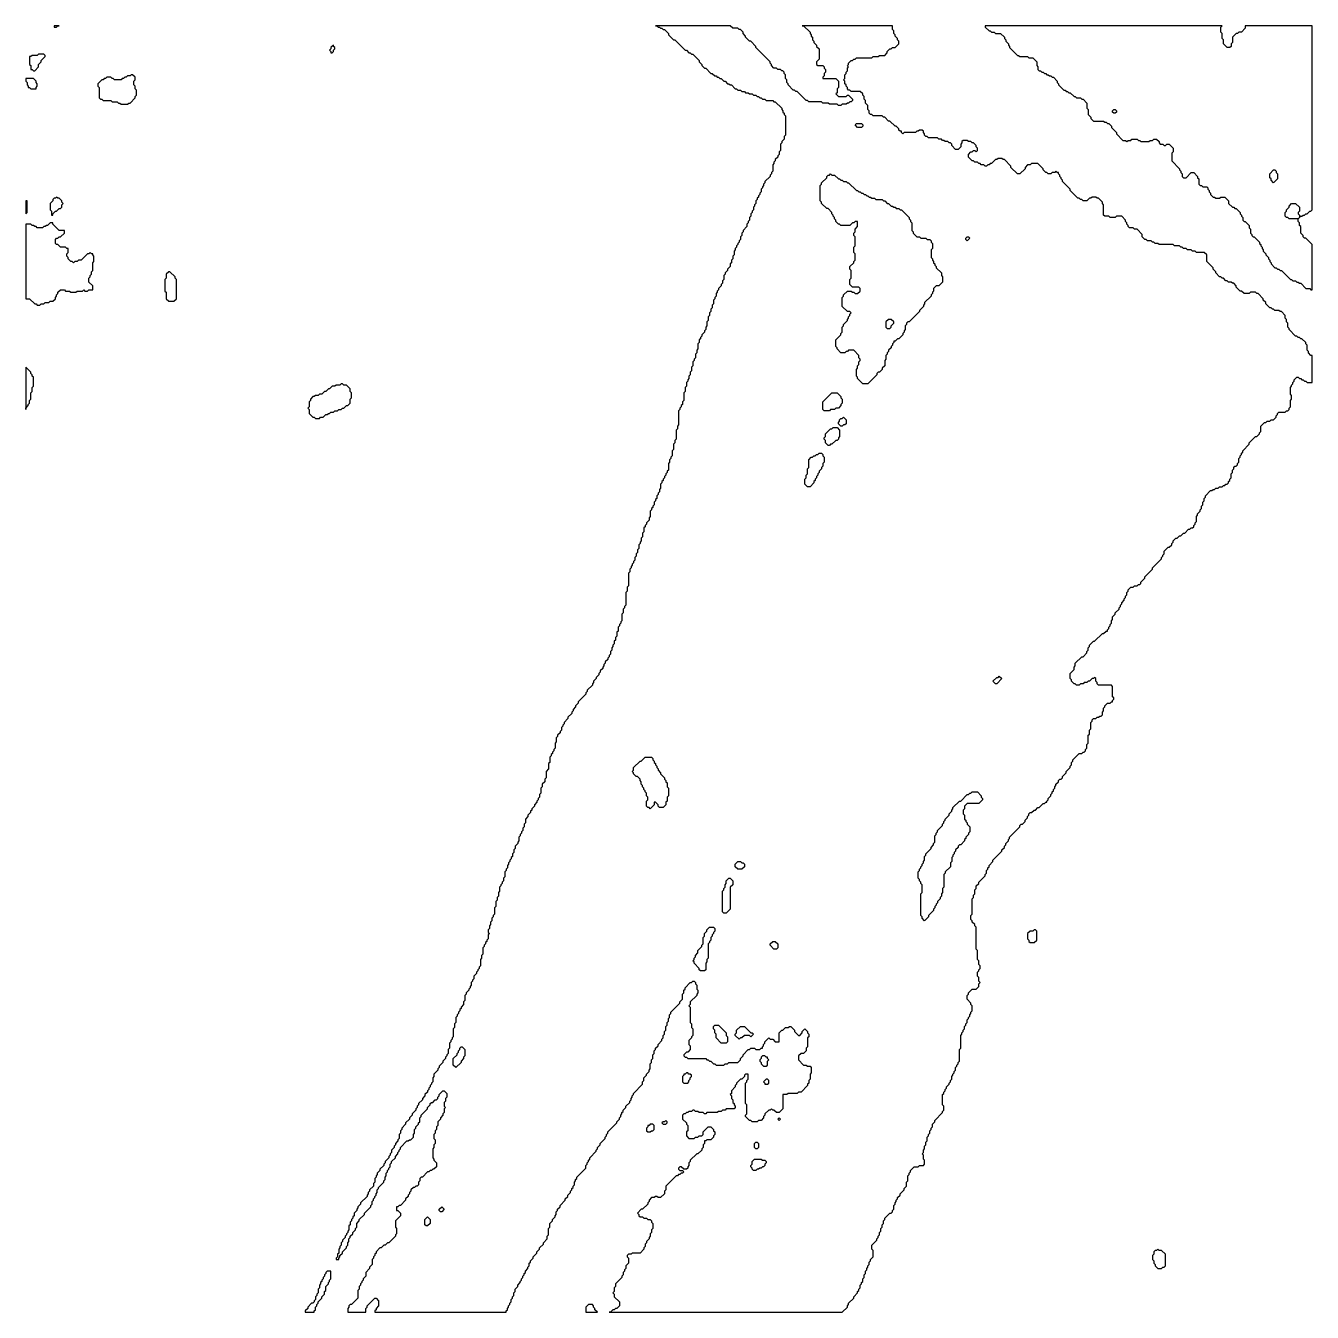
# Model space of a CAD drawing. Header units: millimetres. Extents: x 0 to 500, y 0 to 500.
import ezdxf

# ---------------------------------------------------------------- set-up
doc = ezdxf.new("R2010")
doc.units = ezdxf.units.MM

msp = doc.modelspace()

# ---------------------------------------------------------------- linework, layer by layer
for points in [[(11, 500), (11, 499.5), (12, 499.5), (12.5, 500), (13, 500)], [(244.5, 500), (245, 500), (245.5, 499.5), (246, 499.5), (246.5, 499), (247, 499), (247.5, 498.5), (248, 498.5), (249.5, 497), (249.5, 496.5), (251.5, 494.5), (252, 494.5), (256, 490.5), (256.5, 490.5), (257.5, 489.5), (258, 489.5), (258.5, 489), (259, 489), (261.5, 486.5), (261.5, 486), (262.5, 485), (262.5, 484.5), (263.5, 483.5), (264, 483.5), (266, 481.5), (266.5, 481.5), (267.5, 480.5), (268, 480.5), (268.5, 480), (269, 480), (269.5, 479.5), (270, 479.5), (271, 478.5), (271.5, 478.5), (272.5, 477.5), (273, 477.5), (273.5, 477), (274, 477), (275.5, 475.5), (276, 475.5), (276.5, 475), (277.5, 475), (278, 474.5), (279, 474.5), (279.5, 474), (280.5, 474), (281, 473.5), (282, 473.5), (282.5, 473), (283.5, 473), (284, 472.5), (284.5, 472.5), (285, 472), (285.5, 472), (286, 471.5), (287, 471.5), (287.5, 471), (290, 471), (290.5, 470.5), (291, 470.5), (293.5, 468), (293.5, 467.5), (294, 467), (294, 466.5), (294.5, 466), (294.5, 465.5), (295, 465), (295, 457.5), (294.5, 457), (294.5, 456), (293.5, 455), (293.5, 454.5), (293, 454), (293, 451.5), (292.5, 451), (292.5, 450), (292, 449.5), (292, 449), (291, 448), (291, 447.5), (290.5, 447), (290.5, 446.5), (290, 446), (290, 443.5), (289.5, 443), (289.5, 442.5), (289, 442), (289, 441.5), (287, 439.5), (287, 439), (286.5, 438.5), (286.5, 438), (286, 437.5), (286, 437), (285.5, 436.5), (285.5, 435.5), (285, 435), (285, 434.5), (284.5, 434), (284.5, 433.5), (284, 433), (284, 432.5), (283.5, 432), (283.5, 431), (283, 430.5), (283, 430), (282.5, 429.5), (282.5, 428.5), (282, 428), (282, 427.5), (281.5, 427), (281.5, 426), (281, 425.5), (281, 424.5), (280.5, 424), (280.5, 423.5), (280, 423), (280, 422), (278.5, 420.5), (278.5, 420), (278, 419.5), (278, 418.5), (277.5, 418), (277.5, 417), (277, 416.5), (277, 416), (276.5, 415.5), (276.5, 415), (276, 414.5), (276, 414), (275.5, 413.5), (275.5, 413), (275, 412.5), (275, 411), (274.5, 410.5), (274.5, 409.5), (274, 409), (274, 408), (273.5, 407.5), (273.5, 406.5), (272.5, 405.5), (272.5, 405), (271.5, 404), (271.5, 403.5), (271, 403), (271, 401.5), (270.5, 401), (270.5, 400), (270, 399.5), (270, 399), (269, 398), (269, 397.5), (268.5, 397), (268.5, 396.5), (268, 396), (268, 395), (267.5, 394.5), (267.5, 394), (267, 393.5), (267, 392), (266.5, 391.5), (266.5, 390.5), (266, 390), (266, 389), (265.5, 388.5), (265.5, 387.5), (265, 387), (265, 385.5), (264.5, 385), (264.5, 383.5), (264, 383), (264, 382), (263.5, 381.5), (263.5, 381), (262.5, 380), (262.5, 379.5), (262, 379), (262, 378.5), (261.5, 378), (261.5, 377), (261, 376.5), (261, 374.5), (260.5, 374), (260.5, 373), (260, 372.5), (260, 371), (259.5, 370.5), (259.5, 370), (259, 369.5), (259, 368), (258.5, 367.5), (258.5, 366), (258, 365.5), (258, 364.5), (257.5, 364), (257.5, 363), (257, 362.5), (257, 362), (256.5, 361.5), (256.5, 360), (256, 359.5), (256, 358), (255.5, 357.5), (255.5, 354.5), (255, 354), (255, 353), (254.5, 352.5), (254.5, 352), (254, 351.5), (254, 351), (253.5, 350.5), (253.5, 345), (253, 344.5), (253, 343.5), (252.5, 343), (252.5, 339.5), (252, 339), (252, 338), (251.5, 337.5), (251.5, 335.5), (251, 335), (251, 333), (250.5, 332.5), (250.5, 332), (250, 331.5), (250, 330.5), (249.5, 330), (249.5, 327.5), (249, 327), (249, 326.5), (248.5, 326), (248.5, 325.5), (248, 325), (248, 324.5), (247.5, 324), (247.5, 323.5), (247, 323), (247, 322.5), (246.5, 322), (246.5, 320.5), (246, 320), (246, 319), (245.5, 318.5), (245.5, 318), (245, 317.5), (245, 316.5), (244.5, 316), (244.5, 315.5), (244, 315), (244, 314), (243.5, 313.5), (243.5, 313), (243, 312.5), (243, 312), (242.5, 311.5), (242.5, 309.5), (242, 309), (242, 308), (241, 307), (241, 306.5), (240.5, 306), (240.5, 305.5), (240, 305), (240, 303.5), (239.5, 303), (239.5, 301.5), (239, 301), (239, 300), (238.5, 299.5), (238.5, 299), (238, 298.5), (238, 297), (237.5, 296.5), (237.5, 295.5), (237, 295), (237, 294), (236.5, 293.5), (236.5, 292.5), (236, 292), (236, 291.5), (235.5, 291), (235.5, 290.5), (235, 290), (235, 289.5), (234.5, 289), (234.5, 288), (234, 287.5), (234, 282.5), (233.5, 282), (233.5, 280.5), (233, 280), (233, 275), (232.5, 274.5), (232.5, 274), (232, 273.5), (232, 272), (231.5, 271.5), (231.5, 269), (231, 268.5), (231, 268), (230.5, 267.5), (230.5, 267), (230, 266.5), (230, 265), (229.5, 264.5), (229.5, 263), (229, 262.5), (229, 261.5), (228.5, 261), (228.5, 260), (228, 259.5), (228, 259), (227.5, 258.5), (227.5, 257.5), (227, 257), (227, 256), (226.5, 255.5), (226.5, 255), (226, 254.5), (226, 254), (225, 253), (225, 252.5), (224.5, 252), (224.5, 251.5), (224, 251), (224, 250.5), (223, 249.5), (223, 249), (222.5, 248.5), (222.5, 248), (221.5, 247), (221.5, 246.5), (220.5, 245.5), (220.5, 245), (220, 244.5), (220, 244), (218, 242), (218, 241.5), (217.5, 241), (217.5, 240.5), (214.5, 237.5), (214.5, 237), (213.5, 236), (213.5, 235.5), (212.5, 234.5), (212.5, 234), (212, 233.5), (212, 233), (210.5, 231.5), (210.5, 231), (209, 229.5), (209, 229), (208.5, 228.5), (208.5, 228), (208, 227.5), (208, 226.5), (207.5, 226), (207.5, 225.5), (206.5, 224.5), (206.5, 224), (206, 223.5), (206, 222), (205.5, 221.5), (205.5, 219.5), (205, 219), (205, 218.5), (204.5, 218), (204.5, 217.5), (204, 217), (204, 216.5), (203.5, 216), (203.5, 214), (203, 213.5), (203, 211.5), (202, 210.5), (202, 208), (201.5, 207.5), (201.5, 206.5), (200.5, 205.5), (200.5, 204.5), (200, 204), (200, 202), (199.5, 201.5), (199.5, 200.5), (199, 200), (199, 199.5), (198.5, 199), (198.5, 198.5), (197.5, 197.5), (197.5, 197), (196.5, 196), (196.5, 195.5), (196, 195), (196, 194.5), (195, 193.5), (195, 193), (194, 192), (194, 190.5), (193.5, 190), (193.5, 189), (193, 188.5), (193, 187.5), (192.5, 187), (192.5, 186.5), (192, 186), (192, 185.5), (191.5, 185), (191.5, 183.5), (191, 183), (191, 182.5), (190, 181.5), (190, 180.5), (189.5, 180), (189.5, 179), (189, 178.5), (189, 177.5), (188.5, 177), (188.5, 176.5), (188, 176), (188, 175.5), (187.5, 175), (187.5, 174.5), (187, 174), (187, 173), (186.5, 172.5), (186.5, 172), (186, 171.5), (186, 169.5), (185.5, 169), (185.5, 168), (185, 167.5), (185, 167), (184.5, 166.5), (184.5, 166), (184, 165.5), (184, 164), (183.5, 163.5), (183.5, 162), (183, 161.5), (183, 160.5), (182.5, 160), (182.5, 158), (182, 157.5), (182, 155), (181.5, 154.5), (181.5, 154), (181, 153.5), (181, 152.5), (180.5, 152), (180.5, 151), (180, 150.5), (180, 149.5), (179.5, 149), (179.5, 148), (180, 147.5), (179.5, 147), (179.5, 145.5), (179, 145), (179, 144.5), (178.5, 144), (178.5, 143.5), (178, 143), (178, 142.5), (177.5, 142), (177.5, 139.5), (177, 139), (177, 138), (176.5, 137.5), (176.5, 135), (176, 134.5), (176, 134), (175.5, 133.5), (175.5, 133), (175, 132.5), (175, 132), (174, 131), (174, 130), (173.5, 129.5), (173.5, 129), (173, 128.5), (173, 127.5), (172.5, 127), (172.5, 126.5), (172, 126), (172, 125.5), (171, 124.5), (171, 124), (170.5, 123.5), (170.5, 121.5), (170, 121), (170, 120), (169, 119), (169, 118.5), (168.5, 118), (168.5, 117.5), (168, 117), (168, 116.5), (167.5, 116), (167.5, 115.5), (167, 115), (167, 113), (166.5, 112.5), (166.5, 111), (166, 110.5), (166, 107.5), (165.5, 107), (165.5, 106.5), (165, 106), (165, 105.5), (164.5, 105), (164.5, 103), (164, 102.5), (164, 101), (163.5, 100.5), (163.5, 100), (163, 99.5), (163, 99), (162, 98), (162, 97.5), (160.5, 96), (160.5, 95.5), (160, 95), (160, 94.5), (158.5, 93), (158.5, 92), (158, 91.5), (158, 90), (157.5, 89.5), (157.5, 89), (157, 88.5), (157, 88), (156.5, 87.5), (156.5, 87), (156, 86.5), (156, 86), (155, 85), (155, 84.5), (154, 83.5), (154, 83), (152.5, 81.5), (152.5, 81), (152, 80.5), (152, 80), (151.5, 79.5), (151.5, 79), (150, 77.5), (150, 77), (149, 76), (149, 75.5), (147.5, 74), (147.5, 73.5), (146, 72), (146, 71.5), (145.5, 71), (145.5, 70), (145, 69.5), (145, 68), (144.5, 67.5), (144.5, 67), (143.5, 66), (143.5, 65.5), (143, 65), (143, 64.5), (142, 63.5), (142, 62.5), (141.5, 62), (141.5, 61.5), (141, 61), (141, 60.5), (139.5, 59), (139.5, 58.5), (139, 58), (139, 57.5), (137.5, 56), (137.5, 55.5), (136.5, 54.5), (136.5, 54), (136, 53.5), (136, 53), (135.5, 52.5), (135.5, 51), (135, 50.5), (135, 49.5), (133.5, 48), (133.5, 47.5), (133, 47), (133, 46.5), (132.5, 46), (132.5, 45.5), (130, 43), (130, 42.5), (129, 41.5), (129, 41), (128.5, 40.5), (128.5, 40), (127.5, 39), (127.5, 38), (127, 37.5), (127, 37), (126.5, 36.5), (126.5, 36), (126, 35.5), (126, 34.5), (125.5, 34), (125.5, 32.5), (125, 32), (125, 31.5), (124.5, 31), (124.5, 30.5), (124, 30), (124, 29.5), (123, 28.5), (123, 28), (122.5, 27.5), (122.5, 26.5), (122, 26), (122, 25.5), (121.5, 25), (121.5, 23.5), (121, 23), (121, 22), (120.5, 21.5), (120.5, 21), (121.5, 21), (121.5, 21.5), (122, 22), (122, 22.5), (123, 23.5), (123, 24), (124.5, 25.5), (124.5, 26), (125, 26.5), (125, 27.5), (125.5, 28), (125.5, 29), (126, 29.5), (126, 30), (127, 31), (127, 31.5), (128, 32.5), (128, 33), (128.5, 33.5), (128.5, 35), (129.5, 36), (129.5, 36.5), (131.5, 38.5), (131.5, 39), (134, 41.5), (134, 42), (134.5, 42.5), (134.5, 43.5), (135, 44), (135, 44.5), (135.5, 45), (135.5, 45.5), (136, 46), (136, 46.5), (136.5, 47), (136.5, 48), (137, 48.5), (137, 49), (139, 51), (139, 51.5), (139.5, 52), (139.5, 53), (140, 53.5), (140, 54.5), (140.5, 55), (140.5, 55.5), (141, 56), (141, 56.5), (141.5, 57), (141.5, 58), (142, 58.5), (142, 59), (143.5, 60.5), (143.5, 61), (144.5, 62), (144.5, 62.5), (145, 63), (145, 63.5), (145.5, 64), (145.5, 64.5), (148, 67), (148.5, 67), (149, 67.5), (149.5, 67.5), (150.5, 68.5), (150.5, 69.5), (151, 70), (151, 71.5), (151.5, 72), (151.5, 72.5), (152.5, 73.5), (152.5, 74), (153, 74.5), (153, 76), (153.5, 76.5), (153.5, 77), (156, 79.5), (156, 80), (157, 81), (157, 81.5), (157.5, 82), (158, 82), (159, 83), (159.5, 83), (160, 83.5), (160, 84), (160.5, 84.5), (160.5, 85), (162, 86.5), (162.5, 86.5), (163.5, 85.5), (163.5, 84), (163, 83.5), (163, 82.5), (162.5, 82), (162.5, 80.5), (163, 80), (162.5, 79.5), (162.5, 78), (162, 77.5), (162, 77), (161, 76), (161, 75.5), (160, 74.5), (160, 73), (159.5, 72.5), (159.5, 71.5), (159, 71), (159, 70), (158.5, 69.5), (158.5, 68), (159, 67.5), (159, 66), (158.5, 65.5), (158.5, 64.5), (158, 64), (158, 60.5), (158.5, 60), (158.5, 59.5), (159.5, 58.5), (159.5, 57), (158.5, 56), (158, 56), (157.5, 55.5), (157, 55.5), (156.5, 55), (156, 55), (154, 53), (153.5, 53), (153, 52.5), (153, 51.5), (152.5, 51), (152.5, 50), (152, 49.5), (151.5, 49.5), (151, 49), (150.5, 49), (149.5, 48), (149.5, 47.5), (149, 47), (149, 46.5), (148.5, 46), (148.5, 45.5), (147.5, 44.5), (147.5, 44), (145.5, 42), (145, 42), (144.5, 41.5), (144, 41.5), (144, 40), (144.5, 40), (145.5, 39), (145.5, 38), (143.5, 36), (143.5, 33.5), (144, 33), (144, 31), (143.5, 30.5), (143.5, 30), (141, 27.5), (140.5, 27.5), (139.5, 26.5), (139, 26.5), (138, 25.5), (137.5, 25.5), (136, 24), (136, 23.5), (135.5, 23), (135.5, 22.5), (135, 22), (135, 21.5), (134.5, 21), (134.5, 19), (133.5, 18), (133.5, 17.5), (132, 16), (132, 14.5), (131, 13.5), (131, 13), (130.5, 12.5), (130.5, 12), (130, 11.5), (130, 11), (129.5, 10.5), (129.5, 9.5), (129, 9), (129, 6), (126.5, 3.5), (126, 3.5), (125.5, 3), (125.5, 2.5), (125, 2), (125, 0.5), (132, 0.5), (132, 2), (132.5, 2.5), (132.5, 3), (135.5, 6), (136, 6), (137, 5), (137, 3), (136, 2), (136, 1.5), (135.5, 1), (135.5, 0.5), (186.5, 0.5), (186.5, 1), (187, 1.5), (187, 2), (187.5, 2.5), (187.5, 3), (188, 3.5), (188, 4), (188.5, 4.5), (188.5, 5.5), (189, 6), (189, 6.5), (189.5, 7), (189.5, 8), (190, 8.5), (190, 9.5), (191, 10.5), (191, 11), (192, 12), (192, 12.5), (192.5, 13), (192.5, 13.5), (193, 14), (193, 14.5), (193.5, 15), (193.5, 15.5), (194, 16), (194, 16.5), (195, 17.5), (195, 18), (195.5, 18.5), (195.5, 19.5), (196, 20), (196, 20.5), (197, 21.5), (197, 22), (198.5, 23.5), (198.5, 24), (199.5, 25), (199.5, 25.5), (201, 27), (201, 27.5), (202.5, 29), (202.5, 30), (203, 30.5), (203, 33), (203.5, 33.5), (203.5, 35), (204.5, 36), (204.5, 36.5), (205.5, 37.5), (205.5, 38), (206, 38.5), (206, 39.5), (206.5, 40), (206.5, 40.5), (207.5, 41.5), (207.5, 42), (209.5, 44), (209.5, 44.5), (210.5, 45.5), (210.5, 46), (211.5, 47), (211.5, 47.5), (212, 48), (212, 48.5), (212.5, 49), (212.5, 49.5), (213, 50), (213, 51), (213.5, 51.5), (213.5, 52), (214, 52.5), (214, 53), (217.5, 56.5), (217.5, 57.5), (218, 58), (218, 58.5), (218.5, 59), (218.5, 59.5), (219, 60), (219, 60.5), (221.5, 63), (221.5, 63.5), (222, 64), (222, 64.5), (223, 65.5), (223, 66), (225, 68), (225, 68.5), (225.5, 69), (225.5, 69.5), (226, 70), (226, 70.5), (229.5, 74), (229.5, 74.5), (230.5, 75.5), (230.5, 76), (231, 76.5), (231, 77), (231.5, 77.5), (231.5, 78), (232, 78.5), (232, 79), (233, 80), (233, 80.5), (234.5, 82), (234.5, 82.5), (235, 83), (235, 83.5), (235.5, 84), (235.5, 84.5), (236, 85), (236, 85.5), (239.5, 89), (239.5, 90), (240, 90.5), (240, 91.5), (241, 92.5), (241, 93), (242, 94), (242, 94.5), (242.5, 95), (242.5, 97), (243, 97.5), (243, 98.5), (243.5, 99), (243.5, 100.5), (244, 101), (244, 102), (244.5, 102.5), (244.5, 103), (245.5, 104), (245.5, 104.5), (247, 106), (247, 106.5), (247.5, 107), (247.5, 108), (248, 108.5), (248, 109.5), (248.5, 110), (248.5, 111.5), (249, 112), (249, 113), (249.5, 113.5), (249.5, 114.5), (250, 115), (250, 116), (250.5, 116.5), (250.5, 117), (254, 120.5), (254, 121), (255, 122), (255, 124), (255.5, 124.5), (255.5, 125.5), (256, 126), (256, 126.5), (258, 128.5), (258.5, 128.5), (259, 129), (259.5, 129), (260, 128.5), (260, 128), (260.5, 127.5), (260.5, 126), (261, 125.5), (261, 124.5), (260.5, 124), (260.5, 123.5), (258, 121), (258, 120), (257.5, 119.5), (258, 119), (258, 113), (258.5, 112.5), (258.5, 111), (259, 110.5), (259, 108), (258.5, 107.5), (258.5, 107), (257.5, 106), (257.5, 104.5), (258, 104), (258, 102.5), (257, 101.5), (256.5, 101.5), (255.5, 100.5), (255.5, 100), (256, 99.5), (256.5, 99.5), (257, 99), (264, 99), (264.5, 98.5), (265, 98.5), (265.5, 98), (266, 98), (267, 97), (267.5, 97), (268, 96.5), (271, 96.5), (271.5, 97), (272.5, 97), (273, 97.5), (276.5, 97.5), (277.5, 98.5), (277.5, 99), (278.5, 100), (278.5, 100.5), (280.5, 102.5), (281, 102.5), (281.5, 103), (283, 103), (283.5, 102.5), (285, 102.5), (285.5, 103), (286, 103), (286, 103.5), (286.5, 104), (286.5, 104.5), (287, 105), (287, 105.5), (288.5, 107), (289, 106.5), (290, 106.5), (291, 105.5), (292.5, 105.5), (292.5, 109), (293.5, 110), (294, 110), (295, 111), (296, 111), (296.5, 111.5), (297, 111.5), (298.5, 110), (298.5, 109.5), (300, 108), (300.5, 108), (301.5, 109), (301.5, 109.5), (302.5, 110.5), (303.5, 109.5), (303.5, 109), (304, 108.5), (304, 107.5), (303.5, 107), (303.5, 103.5), (303, 103), (303, 102), (302, 101), (301, 101), (300, 100), (300, 98.5), (302, 96.5), (303, 96.5), (303.5, 96), (304.5, 96), (305, 95.5), (305, 93.5), (304.5, 93), (304.5, 91), (304, 90.5), (304, 89.5), (303.5, 89), (303.5, 88.5), (301, 86), (300, 86), (299.5, 85.5), (296, 85.5), (295.5, 85), (294, 85), (294, 79.5), (292.5, 78), (291.5, 78), (290.5, 79), (290, 79), (289.5, 79.5), (289, 79), (288.5, 79), (287, 77.5), (287, 77), (286.5, 76.5), (286.5, 76), (285.5, 75), (284.5, 75), (284, 74.5), (282, 74.5), (281.5, 75), (281, 75), (279.5, 76.5), (279.5, 77), (280, 77.5), (280, 81), (279.5, 81.5), (279.5, 89.5), (280, 90), (280, 90.5), (280.5, 91), (280.5, 93), (279.5, 93), (279, 92.5), (279, 92), (278, 91), (277.5, 91), (276, 89.5), (276, 89), (275.5, 88.5), (275.5, 88), (274, 86.5), (274, 85.5), (273.5, 85), (274, 84.5), (274, 83.5), (274.5, 83), (274.5, 82), (275, 81.5), (275, 81), (275.5, 80.5), (275.5, 80), (275, 79.5), (272, 79.5), (271.5, 79), (270.5, 79), (270, 78.5), (269, 78.5), (268.5, 78), (264.5, 78), (264, 77.5), (263.5, 77.5), (263, 78), (261.5, 78), (261, 78.5), (260, 78.5), (259.5, 79), (259, 79), (258.5, 78.5), (257.5, 78.5), (257, 78), (256.5, 78), (256, 77.5), (255.5, 77.5), (255, 77), (255, 75.5), (256.5, 74), (256.5, 73.5), (257, 73), (257, 71), (256.5, 70.5), (256.5, 69), (257.5, 68), (259.5, 68), (260, 68.5), (261, 68.5), (261.5, 69), (262.5, 69), (263, 69.5), (263, 70.5), (265, 72.5), (266, 72.5), (267, 71.5), (267, 71), (267.5, 70.5), (267.5, 69.5), (267, 69), (267, 68.5), (266, 67.5), (264.5, 67.5), (264, 67), (263.5, 67), (263.5, 66), (263, 65.5), (263, 64.5), (262.5, 64), (262.5, 63.5), (261, 62), (260.5, 62), (258, 59.5), (258, 59), (257.5, 58.5), (257.5, 57.5), (257, 57), (257, 56.5), (256.5, 56), (255.5, 56), (254.5, 57), (254, 57), (253.5, 56.5), (253.5, 56), (254, 55.5), (255, 55.5), (255.5, 55), (255, 54.5), (254.5, 54.5), (254, 54), (253.5, 54), (253, 53.5), (252.5, 53.5), (248.5, 49.5), (248.5, 48), (248, 47.5), (248, 46.5), (246.5, 45), (245.5, 45), (245, 45.5), (244.5, 45.5), (244, 45), (243, 45), (242, 44), (242, 43.5), (241.5, 43), (241.5, 42.5), (239.5, 40.5), (239, 40.5), (237.5, 39), (238, 38.5), (238, 38), (238.5, 37.5), (239.5, 37.5), (240, 37), (241, 37), (241.5, 36.5), (242.5, 36.5), (243, 36), (243, 35.5), (243.5, 35), (243.5, 33), (243, 32.5), (243, 31.5), (242.5, 31), (242.5, 30), (242, 29.5), (242, 29), (241, 28), (241, 27.5), (240.5, 27), (240.5, 26), (240, 25.5), (240, 25), (238.5, 23.5), (235.5, 23.5), (235, 23), (234, 23), (233.5, 22.5), (233.5, 22), (234, 21.5), (234, 19.5), (233, 18.5), (233, 17.5), (232.5, 17), (232.5, 16.5), (232, 16), (232, 15), (231.5, 14.5), (231.5, 14), (229, 11.5), (229, 10.5), (228.5, 10), (228.5, 8.5), (228, 8), (228.5, 7.5), (228.5, 6.5), (230.5, 4.5), (230.5, 3), (229.5, 2), (229, 2), (228.5, 1.5), (228, 1.5), (227, 0.5), (226.5, 0.5), (317, 0.5), (319, 2.5), (319, 3), (319.5, 3.5), (319.5, 4), (321.5, 6), (321.5, 6.5), (323, 8), (323, 8.5), (323.5, 9), (323.5, 9.5), (324, 10), (324, 11), (324.5, 11.5), (324.5, 12), (325, 12.5), (325, 13.5), (325.5, 14), (325.5, 15), (326, 15.5), (326, 16.5), (326.5, 17), (326.5, 17.5), (327, 18), (327, 18.5), (327.5, 19), (327.5, 20), (328, 20.5), (328, 21), (329, 22), (329, 24.5), (328.5, 25), (328.5, 26.5), (330.5, 28.5), (330.5, 29), (331, 29.5), (331, 30), (331.5, 30.5), (331.5, 31.5), (332, 32), (332, 33), (332.5, 33.5), (332.5, 34.5), (333, 35), (333, 36), (333.5, 36.5), (333.5, 37), (335.5, 39), (336, 39), (336.5, 39.5), (336.5, 40), (337, 40.5), (337, 42), (337.5, 42.5), (337.5, 43), (338, 43.5), (338, 44), (338.5, 44.5), (338.5, 45), (339.5, 46), (339.5, 46.5), (341, 48), (341, 48.5), (342, 49.5), (342, 51), (342.5, 51.5), (342.5, 53.5), (343, 54), (343, 54.5), (343.5, 55), (343.5, 55.5), (345, 57), (346.5, 57), (347, 57.5), (348.5, 57.5), (349, 58), (349, 59.5), (348.5, 60), (348.5, 61.5), (348, 62), (348.5, 62.5), (348.5, 63.5), (349, 64), (349, 65), (349.5, 65.5), (349.5, 66.5), (350, 67), (350, 68.5), (350.5, 69), (350.5, 69.5), (351, 70), (351, 71), (351.5, 71.5), (351.5, 72), (352, 72.5), (352, 73.5), (353, 74.5), (353, 75), (356, 78), (356, 78.5), (356.5, 79), (356.5, 80.5), (356, 81), (356, 85), (356.5, 85.5), (356.5, 86), (357, 86.5), (357, 87), (357.5, 87.5), (357.5, 88), (358.5, 89), (358.5, 89.5), (359, 90), (359, 90.5), (359.5, 91), (359.5, 92), (360, 92.5), (360, 93), (360.5, 93.5), (360.5, 94), (361, 94.5), (361, 95.5), (361.5, 96), (361.5, 96.5), (362, 97), (362, 97.5), (362.5, 98), (362.5, 102.5), (363, 103), (363, 108), (363.5, 108.5), (363.5, 109), (364, 109.5), (364, 110), (364.5, 110.5), (364.5, 111.5), (365, 112), (365, 112.5), (365.5, 113), (365.5, 114), (366, 114.5), (366, 115), (366.5, 115.5), (366.5, 116), (367, 116.5), (367, 117), (367.5, 117.5), (367.5, 119.5), (367, 120), (367, 120.5), (365.5, 122), (365.5, 123.5), (366, 124), (366, 124.5), (367.5, 126), (369, 126), (370, 127), (370, 128), (370.5, 128.5), (370, 129), (370, 130.5), (369.5, 131), (369.5, 132.5), (370, 133), (370, 133.5), (370.5, 134), (370.5, 135), (370, 135.5), (370, 137), (369.5, 137.5), (369.5, 141), (369, 141.5), (369, 150), (368.5, 150.5), (368.5, 151), (367.5, 152), (367.5, 152.5), (367, 153), (367, 154.5), (367.5, 155), (367.5, 161), (368, 161.5), (368, 162.5), (368.5, 163), (368.5, 164.5), (369, 165), (369, 166), (370, 167), (370, 167.5), (372.5, 170), (372.5, 170.5), (373, 171), (373, 172), (373.5, 172.5), (373.5, 173), (374, 173.5), (374, 174), (375.5, 175.5), (375.5, 176), (379, 179.5), (379, 180), (380, 181), (380, 181.5), (380.5, 182), (380.5, 182.5), (381.5, 183.5), (381.5, 184), (382, 184.5), (382, 185), (386, 189), (386, 189.5), (386.5, 190), (387, 190), (388, 191), (388, 191.5), (389, 192.5), (389, 193), (389.5, 193.5), (389.5, 194), (390, 194.5), (390.5, 194.5), (391.5, 195.5), (392, 195.5), (393, 196.5), (393.5, 196.5), (395, 198), (395.5, 198), (396, 198.5), (396.5, 198.5), (396.5, 199), (397, 199.5), (397, 200), (398, 201), (398, 201.5), (398.5, 202), (398.5, 202.5), (399, 203), (399, 203.5), (399.5, 204), (399.5, 204.5), (400, 205), (400, 205.5), (401, 206.5), (401, 207), (401.5, 207.5), (402, 207.5), (402.5, 208), (402.5, 208.5), (404, 210), (404, 210.5), (405.5, 212), (405.5, 212.5), (406, 213), (406, 214), (406.5, 214.5), (406.5, 215), (409, 217.5), (410, 217.5), (410.5, 218), (411, 218), (411.5, 218.5), (411.5, 219), (412, 219.5), (412, 221), (412.5, 221.5), (412.5, 224.5), (413, 225), (413, 226.5), (413.5, 227), (413.5, 229.5), (414, 230), (414, 230.5), (414.5, 231), (415.5, 231), (416, 231.5), (416.5, 231.5), (417, 232), (417.5, 232), (418, 232.5), (418, 233.5), (418.5, 234), (418.5, 235), (419, 235.5), (419, 236), (420, 237), (421, 237), (421.5, 237.5), (422, 237.5), (422, 238), (422.5, 238.5), (422.5, 239), (422, 239.5), (422, 243.5), (421.5, 244), (416.5, 244), (416, 244.5), (416, 245), (415.5, 245.5), (415.5, 246.5), (415, 247), (414.5, 246.5), (414, 246.5), (413, 245.5), (412.5, 245.5), (412, 245), (411, 245), (410.5, 244.5), (409.5, 244.5), (409, 244), (408, 244), (407.5, 244.5), (407, 244.5), (406, 245.5), (406, 246), (405.5, 246.5), (405.5, 248.5), (407, 250), (407, 251), (407.5, 251.5), (407.5, 252.5), (410, 255), (410.5, 255), (412, 256.5), (412, 257), (412.5, 257.5), (412.5, 258.5), (413, 259), (413, 259.5), (414.5, 261), (415, 261), (418, 264), (418.5, 264), (419.5, 265), (420, 265), (420, 265.5), (420.5, 266), (420.5, 266.5), (421, 267), (421, 267.5), (421.5, 268), (421.5, 269), (422, 269.5), (422, 270.5), (423, 271.5), (423, 272), (424.5, 273.5), (424.5, 274), (425, 274.5), (425, 275), (425.5, 275.5), (425.5, 276), (426.5, 277), (426.5, 277.5), (427, 278), (427, 278.5), (427.5, 279), (427.5, 280), (428, 280.5), (428, 281), (429, 282), (430, 282), (430.5, 282.5), (431.5, 282.5), (432, 283), (432.5, 283), (433, 283.5), (433, 284), (434.5, 285.5), (434.5, 286), (437.5, 289), (437.5, 289.5), (441, 293), (441, 293.5), (441.5, 294), (441.5, 294.5), (442, 295), (442, 296), (443.5, 297.5), (444, 297.5), (445, 298.5), (445, 299), (445.5, 299.5), (445.5, 300), (446.5, 301), (447, 301), (448, 302), (448.5, 302), (449.5, 303), (450, 303), (451.5, 304.5), (452, 304.5), (452.5, 305), (453, 305), (453.5, 305.5), (453.5, 306), (454, 306.5), (454, 307), (454.5, 307.5), (454.5, 309.5), (455, 310), (455, 310.5), (456, 311.5), (456, 312), (456.5, 312.5), (456.5, 313.5), (457, 314), (457, 315), (457.5, 315.5), (457.5, 316.5), (458, 317), (458, 317.5), (460, 319.5), (460.5, 319.5), (461, 320), (461.5, 320), (462, 320.5), (463, 320.5), (463.5, 321), (464.5, 321), (465, 321.5), (465.5, 321.5), (466, 322), (466.5, 322), (467, 322.5), (467, 323), (467.5, 323.5), (467.5, 324), (468, 324.5), (468, 326), (468.5, 326.5), (468.5, 327.5), (469, 328), (469, 328.5), (469.5, 329), (470, 329), (470.5, 329.5), (470.5, 330), (471, 330.5), (471, 332), (471.5, 332.5), (471.5, 333), (472, 333.5), (472, 334), (472.5, 334.5), (472.5, 335), (475, 337.5), (475, 338), (477.5, 340.5), (478, 340.5), (479, 341.5), (479, 342), (479.5, 342.5), (479.5, 344.5), (481, 346), (481.5, 346), (482, 346.5), (483, 346.5), (483.5, 347), (484.5, 347), (485.5, 348), (485.5, 348.5), (486, 349), (486, 349.5), (486.5, 350), (489, 350), (489.5, 350.5), (490, 350.5), (490.5, 351), (490.5, 351.5), (491, 352), (491, 354.5), (491.5, 355), (491.5, 356.5), (491, 357), (491, 359.5), (491.5, 360), (491.5, 360.5), (492, 361), (492, 361.5), (492.5, 362), (492.5, 362.5), (493.5, 363.5), (494, 363.5), (494.5, 363), (495, 363), (495.5, 362.5), (496, 362.5), (496.5, 362), (497, 362), (497.5, 361.5), (499.5, 361.5), (499.5, 372), (499, 372), (498, 373), (498, 373.5), (497.5, 374), (497.5, 376), (497, 376.5), (497, 377), (495.5, 378.5), (495, 378.5), (494.5, 379), (494, 379), (493.5, 379.5), (493, 379.5), (490.5, 382), (490.5, 382.5), (490, 383), (490, 384.5), (489.5, 385), (489.5, 386), (489, 386.5), (489, 387.5), (487.5, 389), (487, 389), (486.5, 389.5), (485, 389.5), (484.5, 390), (484, 390), (483.5, 390.5), (483, 390.5), (481.5, 392), (481.5, 392.5), (480.5, 393.5), (480.5, 394), (478.5, 396), (478, 396), (477.5, 396.5), (475.5, 396.5), (475, 396), (473, 396), (472, 397), (471.5, 397), (470, 398.5), (470, 399), (469, 400), (468.5, 400), (468, 400.5), (467, 400.5), (466.5, 401), (466, 401), (465, 402), (464.5, 402), (464, 402.5), (463.5, 402.5), (462, 404), (462, 404.5), (461, 405.5), (461, 406), (458.5, 408.5), (458.5, 411), (457.5, 412), (454.5, 412), (454, 412.5), (453, 412.5), (452.5, 413), (451, 413), (450.5, 413.5), (449.5, 413.5), (449, 414), (448.5, 414), (448, 414.5), (446, 414.5), (445.5, 415), (440, 415), (439.5, 415.5), (438.5, 415.5), (438, 416), (437.5, 416), (437, 416.5), (435.5, 416.5), (435, 417), (434.5, 417), (433.5, 418), (433.5, 419), (431.5, 421), (430.5, 421), (430, 421.5), (428.5, 421.5), (428, 422), (428, 422.5), (427.5, 423), (427.5, 423.5), (427, 424), (427, 424.5), (425.5, 426), (423.5, 426), (423, 425.5), (421, 425.5), (420.5, 426), (419, 426), (418.5, 426.5), (418.5, 430.5), (418, 431), (418, 431.5), (416.5, 433), (416, 433), (415.5, 433.5), (414, 433.5), (413.5, 433), (413, 433), (412, 432), (410.5, 432), (410, 432.5), (409.5, 432.5), (409, 433), (408.5, 433), (405.5, 436), (405.5, 436.5), (402.5, 439.5), (402.5, 440), (402, 440.5), (402, 441), (401.5, 441.5), (401.5, 442), (401, 442.5), (401, 443), (400.5, 443), (400, 443.5), (399.5, 443), (398.5, 443), (398, 442.5), (397, 442.5), (396.5, 443), (396, 443), (395, 444), (395, 444.5), (393, 446.5), (390.5, 446.5), (390, 446), (389, 446), (388, 445), (388, 444.5), (386, 442.5), (385, 442.5), (382.5, 445), (382.5, 445.5), (380, 448), (379.5, 448), (379, 448.5), (377.5, 448.5), (377, 448), (376.5, 448), (375, 446.5), (374.5, 446.5), (374, 446), (373.5, 446), (373, 445.5), (372.5, 445.5), (372, 446), (371, 446), (370.5, 446.5), (370, 446.5), (369.5, 447), (368.5, 447), (368, 447.5), (367.5, 447.5), (366, 449), (366, 450), (367, 451), (367.5, 451), (368, 451.5), (368.5, 451.5), (369, 451), (369.5, 451.5), (369.5, 452.5), (369, 453), (369, 453.5), (368, 454.5), (367.5, 454.5), (367, 455), (366, 455), (365.5, 455.5), (364, 455.5), (363.5, 455), (363.5, 454.5), (363, 454), (363, 453), (362, 452), (361, 452), (359.5, 453.5), (359.5, 454), (359, 454.5), (358.5, 454.5), (358, 455), (357, 455), (356.5, 455.5), (356, 455.5), (355.5, 456), (354.5, 456), (354, 456.5), (350.5, 456.5), (350, 457), (349.5, 457), (349, 457.5), (349, 458), (348.5, 458.5), (348.5, 459), (348, 459.5), (347, 459.5), (346.5, 459), (346, 459), (345.5, 458.5), (341, 458.5), (340.5, 458), (340, 458.5), (340, 459), (339.5, 459), (339, 459.5), (339, 460), (338, 461), (337.5, 461), (335.5, 463), (335, 463), (333.5, 464.5), (333, 464.5), (332.5, 465), (329, 465), (328.5, 465.5), (328, 465.5), (327.5, 466), (327.5, 467), (327, 467.5), (327, 469), (326, 470), (326, 471), (325.5, 471.5), (325.5, 472.5), (325, 473), (325, 473.5), (324, 474.5), (320.5, 474.5), (320, 475), (319.5, 475), (319, 475.5), (319, 476), (318.5, 476.5), (318.5, 477), (318, 477.5), (318, 478.5), (317.5, 479), (318, 479.5), (318, 481), (318.5, 481.5), (318.5, 482), (319, 482.5), (319, 483.5), (319.5, 484), (319, 484.5), (319.5, 485), (319.5, 485.5), (320.5, 486.5), (321, 486.5), (321.5, 487), (322, 487), (322.5, 487.5), (328.5, 487.5), (329, 488), (331, 488), (331.5, 488.5), (333.5, 488.5), (334.5, 489.5), (334.5, 490), (335.5, 491), (336, 491), (336.5, 491.5), (337.5, 491.5), (339, 493), (339, 494), (338.5, 494.5), (338.5, 495), (337.5, 496), (337.5, 496.5), (337, 497), (337, 498), (336.5, 498.5), (336.5, 500), (301.5, 500), (302, 500), (304.5, 497.5), (304.5, 497), (305, 496.5), (305, 496), (305.5, 495.5), (305.5, 494.5), (306, 494), (306, 493.5), (307, 492.5), (307, 492), (308, 491), (308, 487), (307, 486), (307, 485), (307.5, 484.5), (309.5, 484.5), (310, 484), (310, 483.5), (310.5, 483), (310.5, 482), (310, 481.5), (310, 480.5), (309.5, 480), (309.5, 479.5), (314.5, 479.5), (315.5, 478.5), (315.5, 476), (315, 475.5), (315, 474), (314.5, 473.5), (315.5, 472.5), (318.5, 472.5), (319, 473), (319.5, 473), (321, 471.5), (321, 471), (320.5, 470.5), (320, 470.5), (319.5, 470), (319, 470), (318.5, 469.5), (317, 469.5), (316.5, 469), (315.5, 469), (315, 469.5), (312, 469.5), (311.5, 470), (309.5, 470), (309, 470.5), (304, 470.5), (303.5, 471), (303, 471), (299.5, 474.5), (299, 474.5), (298.5, 475), (298, 475), (296, 477), (296, 477.5), (295.5, 478), (295.5, 479), (295, 479.5), (295, 481), (294.5, 481.5), (294.5, 482), (294, 482.5), (293.5, 482.5), (293, 483), (292, 483), (291.5, 483.5), (290.5, 483.5), (289.5, 484.5), (289.5, 485), (289, 485.5), (289, 486), (283.5, 491.5), (283.5, 492), (281.5, 494), (281, 494), (279.5, 495.5), (279.5, 496), (278.5, 497), (278.5, 497.5), (277.5, 498.5), (277, 498.5), (276.5, 499), (274.5, 499), (273.5, 500)], [(372.5, 500), (372.5, 499.5), (374, 498), (374.5, 498), (375, 497.5), (376, 497.5), (376.5, 497), (378.5, 497), (380, 495.5), (380, 495), (380.5, 494.5), (380.5, 494), (381.5, 493), (381.5, 492.5), (382, 492), (382, 491.5), (385, 488.5), (385.5, 488.5), (386, 488), (389, 488), (389.5, 487.5), (391, 487.5), (392.5, 486), (392.5, 484.5), (393, 484), (393, 483), (393.5, 482.5), (394, 482.5), (394.5, 482), (395, 482), (395.5, 481.5), (396, 481.5), (396.5, 481), (397, 481), (397.5, 480.5), (398, 480.5), (398.5, 480), (399, 480), (400.5, 478.5), (400.5, 478), (401, 477.5), (401, 477), (403, 475), (403.5, 475), (404, 474.5), (404.5, 474.5), (405, 474), (405.5, 474), (407, 472.5), (407.5, 472.5), (408, 472), (409.5, 472), (410, 471.5), (410.5, 471.5), (412, 470), (412, 468), (412.5, 467.5), (412.5, 465.5), (413.5, 464.5), (413.5, 464), (414.5, 463), (418.5, 463), (419, 462.5), (419.5, 462.5), (420, 462), (420.5, 462), (421.5, 461), (421.5, 460.5), (423.5, 458.5), (423.5, 458), (426, 455.5), (427, 455.5), (427.5, 455), (428, 455.5), (429, 455.5), (429.5, 456), (431.5, 456), (432, 455.5), (432.5, 455.5), (433, 455), (436, 455), (436.5, 455.5), (437.5, 455.5), (438, 456), (439, 456), (440, 455), (440, 454.5), (440.5, 454), (441.5, 454), (442, 453.5), (442.5, 453.5), (443, 454), (444, 454), (445.5, 452.5), (445.5, 451), (445, 450.5), (445, 447.5), (448, 444.5), (448, 444), (448.5, 443.5), (448.5, 443), (449, 442.5), (449, 441.5), (449.5, 441), (450.5, 441), (452.5, 443), (453.5, 443), (455, 441.5), (455, 441), (455.5, 440.5), (455.5, 438.5), (456, 438), (456.5, 438), (457, 437.5), (458.5, 437.5), (459, 437), (459, 436.5), (459.5, 436), (459.5, 435.5), (460, 435), (460, 434.5), (461, 433.5), (461.5, 433.5), (462, 433), (463.5, 433), (464, 433.5), (465.5, 433.5), (467, 432), (467, 431), (468.5, 429.5), (469, 429.5), (469.5, 429), (470, 429), (471.5, 427.5), (471.5, 427), (472, 426.5), (472, 426), (472.5, 425.5), (472.5, 424.5), (473, 424), (473.5, 424), (475, 422.5), (475, 421.5), (475.5, 421), (475.5, 419.5), (476, 419), (476, 418.5), (476.5, 418), (477, 418), (479, 416), (479, 415.5), (479.5, 415), (479.5, 414.5), (480, 414), (480, 413.5), (480.5, 413), (480.5, 412.5), (481.5, 411.5), (481.5, 411), (482.5, 410), (482.5, 409.5), (483, 409), (483, 408.5), (483.5, 408), (483.5, 407.5), (485, 406), (485.5, 406), (486, 405.5), (486.5, 405.5), (487, 405), (487.5, 405), (491, 401.5), (491.5, 401.5), (492, 401), (493, 401), (493.5, 400.5), (494, 400.5), (494.5, 400), (495, 400), (497, 398), (498.5, 398), (499, 397.5), (499.5, 397.5), (499.5, 415), (497, 417.5), (496.5, 417.5), (496, 418), (496, 418.5), (495, 419.5), (495, 422), (494.5, 422.5), (494.5, 423.5), (494, 424), (494, 425), (495, 426), (495.5, 426), (496, 426.5), (496.5, 426.5), (497, 427), (497.5, 427), (498.5, 428), (499, 428), (499.5, 428.5), (499.5, 500), (473.5, 500), (473.5, 499), (472, 497.5), (471, 497.5), (470.5, 497), (470, 497), (468.5, 495.5), (468.5, 493.5), (468, 493), (468, 492), (467.5, 491.5), (466.5, 491.5), (465, 493), (465, 494.5), (464.5, 495), (464.5, 497), (464, 497.5), (464, 499.5), (464.5, 500)], [(119.5, 492.5), (118.5, 491.5), (118.5, 491), (118, 490.5), (118.5, 490), (118.5, 489.5), (119, 489.5), (119.5, 490), (119.5, 490.5), (120, 491), (120, 491.5), (119.5, 492)], [(5, 489), (4.5, 488.5), (2.5, 488.5), (2, 488), (1.5, 488), (1.5, 485), (2, 484.5), (2, 483), (2.5, 483), (3, 482.5), (3.5, 482.5), (5, 484), (5, 485), (6, 486), (6, 486.5), (7.5, 488), (7.5, 488.5), (7, 489)], [(41, 481), (40.5, 480.5), (39.5, 480.5), (39, 480), (38.5, 480), (38, 479.5), (37.5, 479.5), (37, 479), (34.5, 479), (34, 479.5), (33.5, 479.5), (33, 480), (31.5, 480), (31, 479.5), (30.5, 479.5), (30, 479), (29.5, 479), (28, 477.5), (28, 476.5), (28.5, 476), (28.5, 472), (29, 471.5), (29.5, 471.5), (30, 471), (33, 471), (33.5, 470.5), (35.5, 470.5), (36, 470), (36.5, 470), (37, 469.5), (39.5, 469.5), (40, 470), (40.5, 470), (42.5, 472), (42.5, 472.5), (43, 473), (43, 475), (42.5, 475.5), (42.5, 476.5), (42, 477), (42, 478.5), (42.5, 479), (42.5, 480), (41.5, 481)], [(0, 479.5), (0, 478.5), (0.5, 478), (0.5, 477), (1, 476.5), (1, 476), (1.5, 476), (2, 475.5), (4, 475.5), (4, 476), (4.5, 476.5), (4.5, 477.5), (4, 478), (4, 478.5), (3, 479.5)], [(422, 467), (422.5, 467.5), (423, 467.5), (423.5, 467), (423.5, 466.5), (423, 466), (422.5, 466), (422, 466.5)], [(322, 461.5), (322.5, 462), (324.5, 462), (325, 461.5), (325, 461), (324.5, 460.5), (323, 460.5)], [(312, 442), (312.5, 442.5), (313, 442), (314, 442), (315.5, 440.5), (316, 440.5), (316.5, 440), (317, 440), (317.5, 439.5), (318.5, 439.5), (319, 439), (319.5, 439), (322.5, 436), (323, 436), (323.5, 435.5), (324, 435.5), (324.5, 435), (325, 435), (325.5, 434.5), (326, 434.5), (326.5, 434), (327, 434), (327.5, 433.5), (328, 433.5), (328.5, 433), (329.5, 433), (330, 432.5), (332.5, 432.5), (333, 432), (333.5, 432), (334.5, 431), (335, 431), (336, 430), (336.5, 430), (337, 429.5), (337.5, 429.5), (338, 429), (339, 429), (339.5, 428.5), (340, 428.5), (343, 425.5), (343, 425), (343.5, 424.5), (343.5, 424), (344, 423.5), (344, 420.5), (344.5, 420), (344.5, 419.5), (346, 418), (347, 418), (347.5, 417.5), (349.5, 417.5), (350, 417), (351, 417), (351.5, 416.5), (351.5, 416), (352, 415.5), (352, 413.5), (351.5, 413), (351.5, 410), (352, 409.5), (352, 409), (352.5, 408.5), (352.5, 408), (353, 407.5), (353, 407), (353.5, 406.5), (353.5, 406), (355.5, 404), (355.5, 403), (356, 402.5), (356, 400.5), (354.5, 399), (353.5, 399), (352.5, 398), (352.5, 397), (352, 396.5), (352, 396), (351.5, 395.5), (351.5, 395), (349, 392.5), (349, 392), (348.5, 391.5), (348.5, 391), (347, 389.5), (347, 389), (343, 385), (342.5, 385), (342, 384.5), (342, 384), (341.5, 383.5), (341.5, 382), (341, 381.5), (341, 381), (340.5, 380.5), (340.5, 380), (339, 378.5), (338.5, 378.5), (337.5, 377.5), (337, 377.5), (337, 377), (336.5, 376.5), (336.5, 376), (336, 375.5), (336, 375), (335, 374), (335, 373.5), (334.5, 373), (334.5, 372.5), (334, 372), (334, 370.5), (333.5, 370), (333.5, 368), (332.5, 367), (332.5, 366.5), (331.5, 365.5), (331, 365.5), (330.5, 365), (330.5, 364.5), (327, 361), (325, 361), (323, 363), (323, 363.5), (322.5, 364), (322.5, 366.5), (323, 367), (323, 368), (323.5, 368.5), (323.5, 369.5), (324, 370), (324, 370.5), (323.5, 371), (323.5, 372), (321.5, 374), (319.5, 374), (319, 373.5), (318.5, 373.5), (318, 373), (316.5, 373), (315, 374.5), (315, 375), (314.5, 375.5), (314.5, 378), (316.5, 380), (316.5, 380.5), (317, 381), (317, 383), (317.5, 383.5), (317.5, 384), (319, 385.5), (319, 386), (319.5, 386.5), (319.5, 387), (320, 387.5), (320, 388), (320.5, 388.5), (320, 389), (319, 389), (317, 391), (317, 394.5), (317.5, 395), (317.5, 395.5), (319, 397), (320.5, 397), (321, 396.5), (321.5, 396.5), (322, 396), (323, 396), (324, 397), (324, 398), (323.5, 398.5), (321, 398.5), (320, 399.5), (320, 401.5), (320.5, 402), (320.5, 405), (320, 405.5), (320, 406.5), (321.5, 408), (321.5, 408.5), (322, 409), (322, 411.5), (321.5, 412), (321.5, 414), (322, 414.5), (322, 418), (321.5, 418.5), (321.5, 419.5), (322, 420), (322, 421), (323, 422), (323, 424), (322, 424), (321.5, 423.5), (321, 423.5), (320, 422.5), (316.5, 422.5), (316, 423), (315.5, 423), (314.5, 424), (314.5, 424.5), (314, 425), (314, 425.5), (313.5, 426), (313.5, 426.5), (313, 427), (313, 427.5), (311.5, 429), (311, 429), (309, 431), (309, 431.5), (308.5, 432), (308.5, 438), (309, 438.5), (309, 439), (311, 441), (311, 441.5), (311.5, 442)], [(484.5, 444), (485, 444), (485.5, 443.5), (485.5, 443), (486, 442.5), (486, 440.5), (484.5, 439), (483.5, 440), (483.5, 440.5), (483, 441), (483, 442.5)], [(0, 432), (0, 427), (0.5, 427.5), (0.5, 432)], [(12, 433.5), (11.5, 433), (11, 433), (10.5, 432.5), (10.5, 432), (9.5, 431), (9.5, 428.5), (10, 428), (10, 426.5), (10.5, 426.5), (10.5, 427), (11.5, 428), (12, 428), (13, 429), (13.5, 429), (14, 429.5), (14, 430.5), (14.5, 431), (14, 431.5), (14, 432), (13, 433), (12.5, 433)], [(491.5, 431), (493, 431), (494.5, 429.5), (494.5, 428), (494, 427.5), (494, 427), (494.5, 426.5), (494.5, 425.5), (494, 425), (490.5, 425), (490, 425.5), (489.5, 425.5), (489, 426), (489, 427.5), (489.5, 428), (489.5, 428.5), (490.5, 429.5), (490.5, 430)], [(9.5, 423.5), (8.5, 422.5), (8, 422.5), (7.5, 422), (7, 422), (6.5, 421.5), (4.5, 421.5), (4, 422), (3.5, 422), (3, 422.5), (2.5, 422.5), (2, 423), (0, 423), (0, 394), (1.5, 394), (3.5, 392), (4, 392), (4.5, 391.5), (5.5, 391.5), (6, 392), (7, 392), (7.5, 392.5), (9, 392.5), (9.5, 393), (10.5, 393), (11.5, 394), (11.5, 394.5), (12, 395), (12, 395.5), (12.5, 396), (12.5, 396.5), (13.5, 397.5), (15, 397.5), (15.5, 397), (17, 397), (17.5, 396.5), (19.5, 396.5), (20, 397), (22, 397), (22.5, 397.5), (23, 397), (24, 397), (24.5, 397.5), (26, 397.5), (26, 399), (24.5, 400.5), (24.5, 402), (25, 402.5), (25, 403), (25.5, 403.5), (25.5, 404.5), (26, 405), (26, 408), (26.5, 408.5), (26.5, 410.5), (26, 411), (26, 411.5), (25.5, 411.5), (25, 412), (24.5, 411.5), (24, 411.5), (21.5, 409), (20.5, 409), (20, 408.5), (19, 408.5), (18.5, 408), (18, 408.5), (17.5, 408.5), (16.5, 409.5), (16.5, 410), (16, 410.5), (16, 411.5), (16.5, 412), (16.5, 413.5), (16, 413.5), (15.5, 414), (13.5, 414), (12.5, 415), (12, 415), (11.5, 415.5), (11.5, 417), (12, 417.5), (12.5, 417.5), (13, 418), (13.5, 418), (15, 419.5), (15, 420.5), (13, 420.5), (10.5, 423), (10.5, 423.5)], [(365, 417.5), (365.5, 418), (366, 418), (366.5, 417.5), (365.5, 416.5), (365, 417)], [(55.5, 404.5), (54.5, 403.5), (54.5, 402), (54, 401.5), (54, 397), (54.5, 396.5), (54.5, 394), (55.5, 393), (57.5, 393), (58.5, 394), (58.5, 401.5), (58, 402), (58, 402.5), (56, 404.5)], [(335, 386), (334, 385), (334, 383), (334.5, 382.5), (335.5, 382.5), (336, 383), (336, 383.5), (337, 384.5), (337, 385), (336, 386)], [(0, 367.5), (0, 351), (0, 351.5), (1, 352.5), (1, 353), (1.5, 353.5), (1.5, 354.5), (2, 355), (2, 357.5), (2.5, 358), (2.5, 359.5), (3, 360), (3, 363.5), (2.5, 364), (2.5, 364.5), (2, 365), (2, 365.5)], [(122.5, 361), (122, 360.5), (120.5, 360.5), (120, 360), (119, 360), (118, 359), (117.5, 359), (116.5, 358), (116, 358), (115, 357), (114, 357), (113.5, 356.5), (112.5, 356.5), (112, 356), (111.5, 356), (110.5, 355), (110.5, 354.5), (110, 354), (110, 352), (109.5, 351.5), (110, 351), (110, 349.5), (111.5, 348), (112, 348), (112.5, 347.5), (114, 347.5), (114.5, 348), (115.5, 348), (116.5, 349), (117, 349), (117.5, 349.5), (118, 349.5), (118.5, 350), (119.5, 350), (120, 350.5), (121, 350.5), (121.5, 351), (122.5, 351), (123, 351.5), (123.5, 351.5), (124.5, 352.5), (125, 352.5), (126, 353.5), (126, 355), (126.5, 355.5), (126.5, 357.5), (126, 358), (126, 359), (124.5, 360.5), (123.5, 360.5), (123, 361)], [(313, 357.5), (315, 357.5), (316.5, 356), (316.5, 355.5), (317, 355), (317, 353.5), (316.5, 353), (316.5, 352.5), (315.5, 351.5), (314.5, 351.5), (314, 351), (312.5, 351), (312, 350.5), (310, 350.5), (309.5, 351), (309.5, 354)], [(317, 347.5), (317.5, 348), (318.5, 347), (318.5, 345.5), (318, 345), (317.5, 345), (317, 344.5), (316.5, 344.5), (315.5, 345.5), (315.5, 346), (316, 346.5), (316, 347), (316.5, 347.5)], [(313, 343.5), (313.5, 344), (315, 344), (316, 343), (316, 340.5), (315.5, 340), (315.5, 339.5), (315, 339), (314.5, 339), (313, 337.5), (312.5, 337.5), (312, 337), (311.5, 337), (310.5, 338), (310.5, 339), (310, 339.5), (310, 340), (310.5, 340.5), (310.5, 341.5), (312.5, 343.5)], [(307.5, 333.5), (308, 334), (309, 334), (309.5, 333.5), (309.5, 333), (310, 332.5), (310, 330.5), (309.5, 330), (309.5, 329), (309, 328.5), (309, 328), (308, 327), (308, 326.5), (307.5, 326), (307.5, 325.5), (307, 325), (307, 324.5), (306.5, 324), (306.5, 323.5), (306, 323), (306, 322.5), (304.5, 321), (303.5, 321), (302.5, 322), (302.5, 324), (303, 324.5), (303, 325.5), (303.5, 326), (303.5, 328), (304, 328.5), (304, 331.5), (305, 332.5), (305.5, 332.5), (306, 333), (306.5, 333), (307, 333.5)], [(377.5, 247), (378, 247.5), (379, 246.5), (377, 244.5), (376.5, 244.5), (375.5, 245.5), (377, 247)], [(240.5, 216), (243, 216), (243.5, 215.5), (243.5, 215), (244, 214.5), (244, 214), (244.5, 213.5), (244.5, 213), (245, 212.5), (245, 212), (245.5, 211.5), (245.5, 211), (246.5, 210), (246.5, 209.5), (248, 208), (248, 207.5), (248.5, 207), (248.5, 206.5), (249, 206), (249, 204.5), (249.5, 204), (249.5, 201), (249, 200.5), (249, 199), (248.5, 198.5), (248.5, 197.5), (247.5, 196.5), (246, 196.5), (245.5, 197), (245.5, 197.5), (244.5, 198.5), (244, 198.5), (244, 197.5), (242.5, 196), (242, 196.5), (241.5, 196.5), (241, 197), (241, 199), (241.5, 199.5), (241.5, 200.5), (241, 201), (241, 202), (240.5, 202.5), (240.5, 203), (240, 203.5), (240, 204), (239.5, 204.5), (239.5, 205), (239, 205.5), (239, 206.5), (238.5, 207), (238.5, 207.5), (237.5, 208.5), (237, 208.5), (236, 209.5), (236, 210), (235.5, 210.5), (236, 211), (236, 212), (238.5, 214.5), (239, 214.5)], [(367, 202), (367.5, 202.5), (369.5, 202.5), (371, 201), (371, 200.5), (371.5, 200), (371.5, 199.5), (370, 198), (365.5, 198), (364.5, 197), (364.5, 196), (364, 195.5), (364, 194), (364.5, 193.5), (364.5, 192), (365, 191.5), (365, 191), (365.5, 190.5), (365.5, 190), (366.5, 189), (366.5, 187), (366, 186.5), (366, 186), (365, 185), (365, 184.5), (364.5, 184), (364.5, 183.5), (363, 182), (362.5, 182), (362, 181.5), (362, 181), (361, 180), (361, 179.5), (360.5, 179), (360.5, 178.5), (360, 178), (360, 177.5), (359.5, 177), (359.5, 175.5), (359, 175), (359, 173.5), (357, 171.5), (357, 171), (356.5, 170.5), (356.5, 165.5), (356, 165), (356, 163.5), (355.5, 163), (355.5, 162), (355, 161.5), (355, 161), (354, 160), (354, 159.5), (353.5, 159), (353.5, 158.5), (353, 158), (353, 157.5), (352.5, 157), (352.5, 156.5), (350.5, 154.5), (350.5, 154), (349, 152.5), (348, 153.5), (348, 154), (347.5, 154.5), (347.5, 163), (348, 163.5), (348, 166.5), (347.5, 167), (347.5, 167.5), (347, 168), (347, 168.5), (346.5, 169), (346.5, 171.5), (347, 172), (347, 172.5), (347.5, 173), (347.5, 173.5), (348, 174), (348, 174.5), (348.5, 175), (348.5, 175.5), (349, 176), (349, 177.5), (349.5, 178), (349.5, 178.5), (351.5, 180.5), (351.5, 181), (352.5, 182), (352.5, 182.5), (353, 183), (353, 185.5), (353.5, 186), (353.5, 186.5), (354, 187), (354, 187.5), (356, 189.5), (356, 190), (356.5, 190.5), (356.5, 191), (357, 191.5), (357, 192), (358.5, 193.5), (358.5, 194), (359.5, 195), (359.5, 195.5), (360, 196), (360, 196.5), (362.5, 199), (363, 199), (365.5, 201.5), (366, 201.5), (366.5, 202)], [(276.5, 175.5), (277.5, 175.5), (278, 175), (278.5, 175), (279, 174.5), (279, 173.5), (278, 172.5), (276.5, 172.5), (275.5, 173.5), (275.5, 174.5)], [(273, 169), (273.5, 169), (274.5, 168), (274.5, 166.5), (273.5, 165.5), (273.5, 157), (272, 155.5), (271, 155.5), (270.5, 156), (270.5, 164), (271, 164.5), (271, 165), (271.5, 165.5), (271.5, 166.5), (272, 167), (272, 168)], [(265.5, 150), (267, 150), (267.5, 149.5), (267.5, 148.5), (267, 148), (267, 147.5), (266.5, 147), (266.5, 146.5), (266, 146), (266, 145), (265.5, 144.5), (265.5, 144), (265, 143.5), (265, 138), (264.5, 137.5), (264.5, 136.5), (264, 136), (264, 133.5), (263.5, 133), (262, 133), (261.5, 133.5), (261.5, 134), (259.5, 136), (259.5, 136.5), (259, 137), (259.5, 137.5), (259.5, 138), (260, 138.5), (260, 139), (261, 140), (261, 141), (262.5, 142.5), (262.5, 143), (263, 143.5), (263, 146), (263.5, 146.5), (263.5, 147.5), (264.5, 148.5), (264.5, 149)], [(391.5, 149), (391, 148.5), (390, 148.5), (389, 147.5), (389, 145.5), (389.5, 145), (389.5, 144.5), (390, 144), (391.5, 144), (392.5, 145), (392.5, 148.5), (392, 149)], [(290, 144.5), (291, 144.5), (292, 143.5), (292, 142), (291.5, 141.5), (290.5, 141.5), (289, 143), (289, 143.5)], [(267, 111.5), (267.5, 112), (269, 112), (272, 109), (272, 108), (272.5, 107.5), (272.5, 105.5), (272, 105), (270, 105), (268, 107), (268, 108.5), (267.5, 109), (267.5, 110), (267, 110.5)], [(277.5, 111.5), (279, 111.5), (281.5, 109), (282, 109), (282.5, 108.5), (281.5, 107.5), (281, 108), (279, 108), (278, 107), (277.5, 107), (277, 106.5), (275.5, 108), (275.5, 108.5), (276, 109), (276, 110)], [(168.5, 103), (169, 103.5), (169.5, 103.5), (170.5, 102.5), (170.5, 100), (170, 99.5), (170, 99), (169, 98), (169, 97.5), (167, 95.5), (166, 96.5), (166, 99), (167.5, 100.5), (167.5, 101), (168, 101.5), (168, 102), (168.5, 102.5)], [(286, 100), (285.5, 99.5), (285.5, 99), (285, 98.5), (285, 98), (285.5, 97.5), (285.5, 97), (286.5, 96), (287.5, 96), (288, 96.5), (288, 98), (288.5, 98.5), (288, 99), (288, 99.5), (287.5, 99.5), (287, 100)], [(256.5, 93.5), (256, 93), (255.5, 93), (255.5, 92.5), (255, 92), (255, 90), (255.5, 89.5), (257, 89.5), (257.5, 90), (257.5, 90.5), (258, 91), (258, 91.5), (258.5, 92), (258.5, 92.5), (258, 93), (257.5, 93), (257, 93.5)], [(287.5, 91), (286.5, 90), (287, 89.5), (287, 89), (288, 89), (288.5, 89.5), (288.5, 90.5), (288, 91)], [(248.5, 75), (248, 74.5), (247.5, 74.5), (247, 74), (247.5, 73.5), (248.5, 73.5), (249, 74), (249, 74.5)], [(292, 75.5), (292.5, 76), (293, 75.5), (292.5, 75)], [(242.5, 73.5), (242, 73), (241.5, 73), (241.5, 72.5), (241, 72), (241, 71), (241.5, 70.5), (242.5, 70.5), (243, 71), (243.5, 71), (244, 71.5), (244, 73), (243.5, 73.5)], [(283, 66), (283.5, 66.5), (284, 66.5), (284.5, 66), (284.5, 64.5), (284, 64), (283.5, 64), (283, 64.5)], [(283, 60), (285.5, 60), (286, 59.5), (287, 59.5), (287.5, 59), (287.5, 58.5), (287, 58), (287, 57.5), (286.5, 57), (286, 57), (285.5, 56.5), (285, 56.5), (284.5, 56), (284, 56), (283.5, 55.5), (282.5, 55.5), (282, 56), (282, 56.5), (281.5, 57), (281.5, 57.5), (282, 58), (282, 59)], [(161.5, 41.5), (162.5, 40.5), (161.5, 39.5), (161, 39.5), (160.5, 40), (160.5, 40.5)], [(156, 37.5), (157, 36.5), (157, 35), (156, 34), (155.5, 34), (155, 34.5), (155, 36.5)], [(439.5, 25), (439, 24.5), (438.5, 24.5), (438, 24), (438, 23), (437.5, 22.5), (437.5, 21), (438, 20.5), (438, 19.5), (438.5, 19), (438.5, 18.5), (439.5, 17.5), (441, 17.5), (441.5, 18), (442, 18), (442.5, 18.5), (442.5, 23), (441, 24.5), (440, 24.5)], [(117, 16.5), (116.5, 16), (116.5, 15.5), (116, 15), (116, 14.5), (115.5, 14), (115.5, 13.5), (115, 13), (115, 12.5), (114.5, 12), (114.5, 11.5), (114, 11), (114, 10), (113.5, 9.5), (113.5, 8), (113, 7.5), (113, 7), (112.5, 6.5), (112.5, 5.5), (112, 5), (112, 4.5), (111.5, 4), (111, 4), (109.5, 2.5), (109.5, 2), (108.5, 1), (108.5, 0.5), (112, 0.5), (112, 1), (112.5, 1.5), (112.5, 2.5), (113, 3), (113, 3.5), (113.5, 4), (113.5, 4.5), (115, 6), (115, 6.5), (116, 7.5), (116, 8.5), (116.5, 9), (116.5, 10.5), (117.5, 11.5), (117.5, 12), (118, 12.5), (118, 13), (118.5, 13.5), (118.5, 16.5)], [(218.5, 3.5), (217.5, 2.5), (217.5, 0.5), (222, 0.5), (221, 1.5), (221, 2), (220.5, 2.5), (220.5, 3), (220, 3.5)]]:
    msp.add_lwpolyline(points, close=True)

doc.saveas('drawing.dxf')
